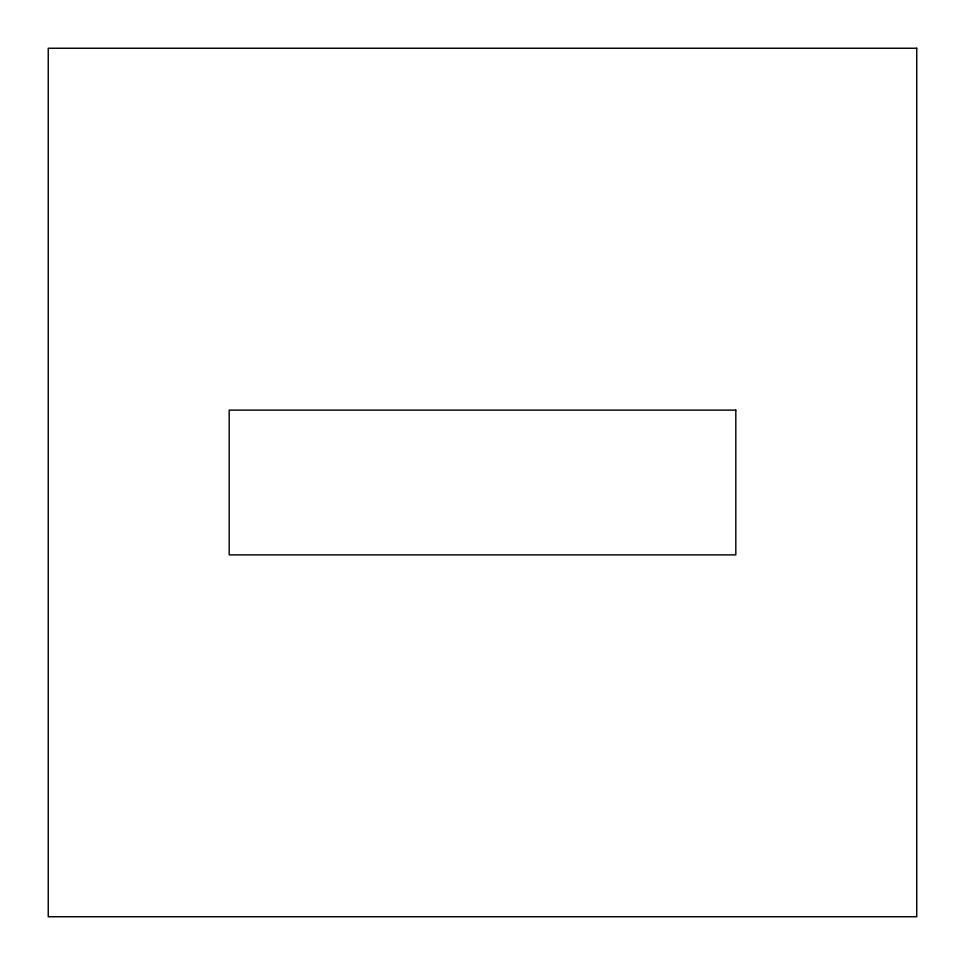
<?xml version="1.0" encoding="UTF-8"?>
<svg xmlns="http://www.w3.org/2000/svg" width="965" height="965" viewBox="0 0 965 965"><rect width="100%" height="100%" fill="white"/><g stroke="black" fill="none" stroke-linecap="round" stroke-linejoin="round"><path stroke-width="1.45" d="M916.75 48.25L48.25 48.25L48.25 916.75L916.75 916.75L916.75 48.25M735.812 410.125L229.188 410.125L229.188 554.875L735.812 554.875L735.812 410.125"/></g></svg>
